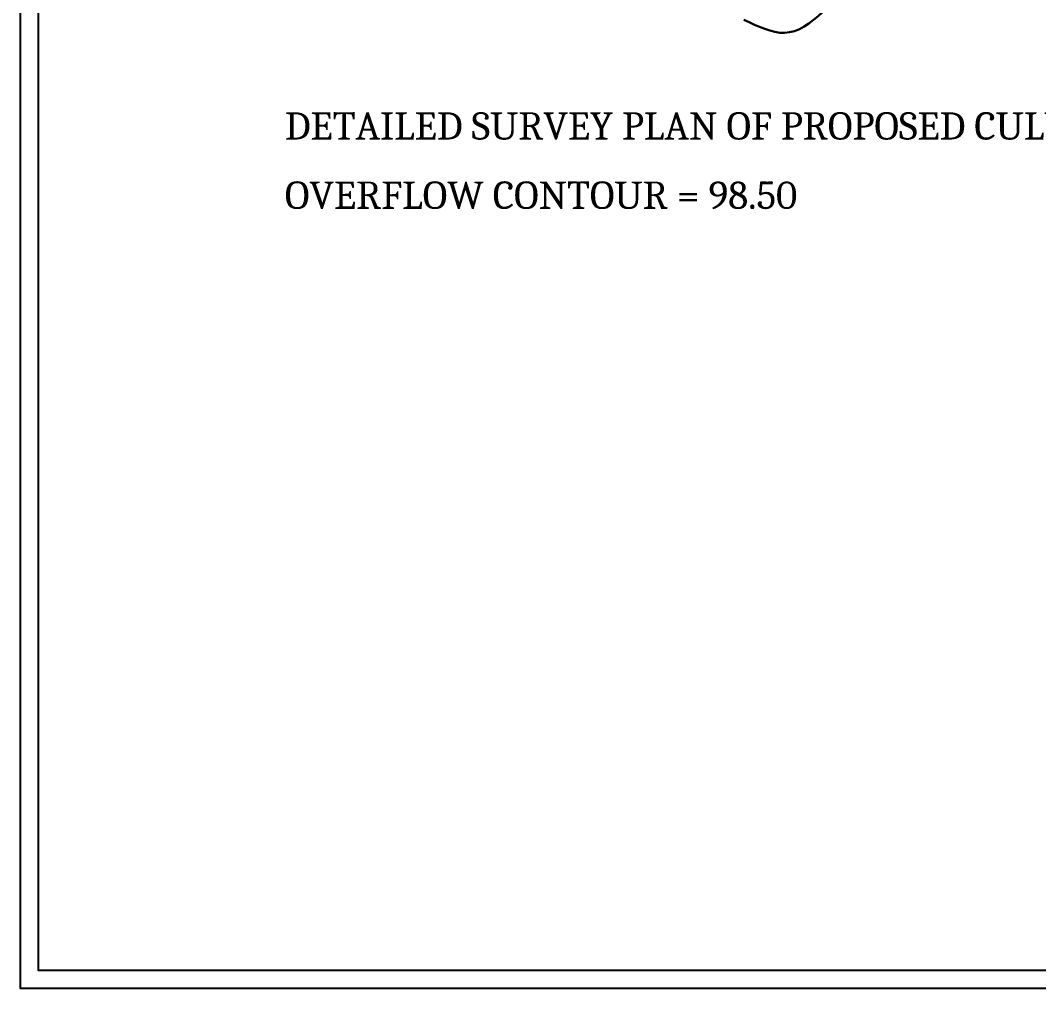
# Model space of a CAD drawing. Header units: inches. Extents: x 12 to 499, y -1 to 336.
# Drawn here: x 12 to 123.6, y -1.1 to 105.1 of the extents above; entities that cross this region are included whole.
import ezdxf

# ---------------------------------------------------------------- set-up
doc = ezdxf.new("R2010")
doc.units = ezdxf.units.IN
doc.layers.add('Layer2', color=1, linetype='Continuous')
doc.layers.add('STR-STR1', color=7, linetype='Continuous')
doc.styles.get("Standard").update_dxf_attribs({"font": 'Cambria.ttf'})

msp = doc.modelspace()

# ---------------------------------------------------------------- linework, layer by layer
at = {"layer": 'Layer2', "color": 3, "lineweight": 30}
msp.add_spline([(248.97, 75.67), (235.04, 79.51), (234.06, 86.8), (226.15, 91.54), (223.21, 90.86), (214.02, 94.4), (206.37, 96.59), (198.27, 97.66), (190.88, 101.35), (183.01, 110.76), (181.58, 116.83), (178.6, 127.18), (177.84, 140.06), (178.44, 153.09), (181.19, 163.3), (178.28, 174), (168.09, 177.7), (166.24, 166.07), (148.64, 135.01), (144.47, 127.93), (135.82, 120.21), (126.13, 114.58), (114.86, 112.88), (103.99, 109.87), (95.73, 103.72), (91.28, 105.16)], degree=3, dxfattribs=at)
msp.add_spline([(248.97, 75.67), (235.04, 79.51), (234.06, 86.8), (226.15, 91.54), (223.21, 90.86), (214.02, 94.4), (206.37, 96.59), (198.27, 97.66), (190.88, 101.35), (183.01, 110.76), (181.58, 116.83), (178.6, 127.18), (177.84, 140.06), (178.44, 153.09), (181.19, 163.3), (178.28, 174), (168.09, 177.7), (166.24, 166.07), (148.64, 135.01), (144.47, 127.93), (135.82, 120.21), (126.13, 114.58), (114.86, 112.88), (103.99, 109.87), (95.73, 103.72), (91.28, 105.16)], degree=3, dxfattribs=at)
at = {"layer": 'STR-STR1'}
for points in [[(275.91, -1.08), (11.95, -1.08), (11.95, 283.32), (275.91, 283.32)], [(273.91, 0.92), (13.95, 0.92), (13.95, 281.32), (273.91, 281.32)]]:
    msp.add_lwpolyline(points, close=True, dxfattribs=at)

# ---------------------------------------------------------------- texts
for s, p in [('DETAILED SURVEY PLAN OF PROPOSED CULVERT AT KUMBHALGARH', (40.95, 92.01, 97.97)), ('OVERFLOW CONTOUR = 98.50', (40.95, 84.42, 97.97))]:
    msp.add_text(s, height=3, dxfattribs=at).set_placement(p)

doc.saveas('drawing.dxf')
